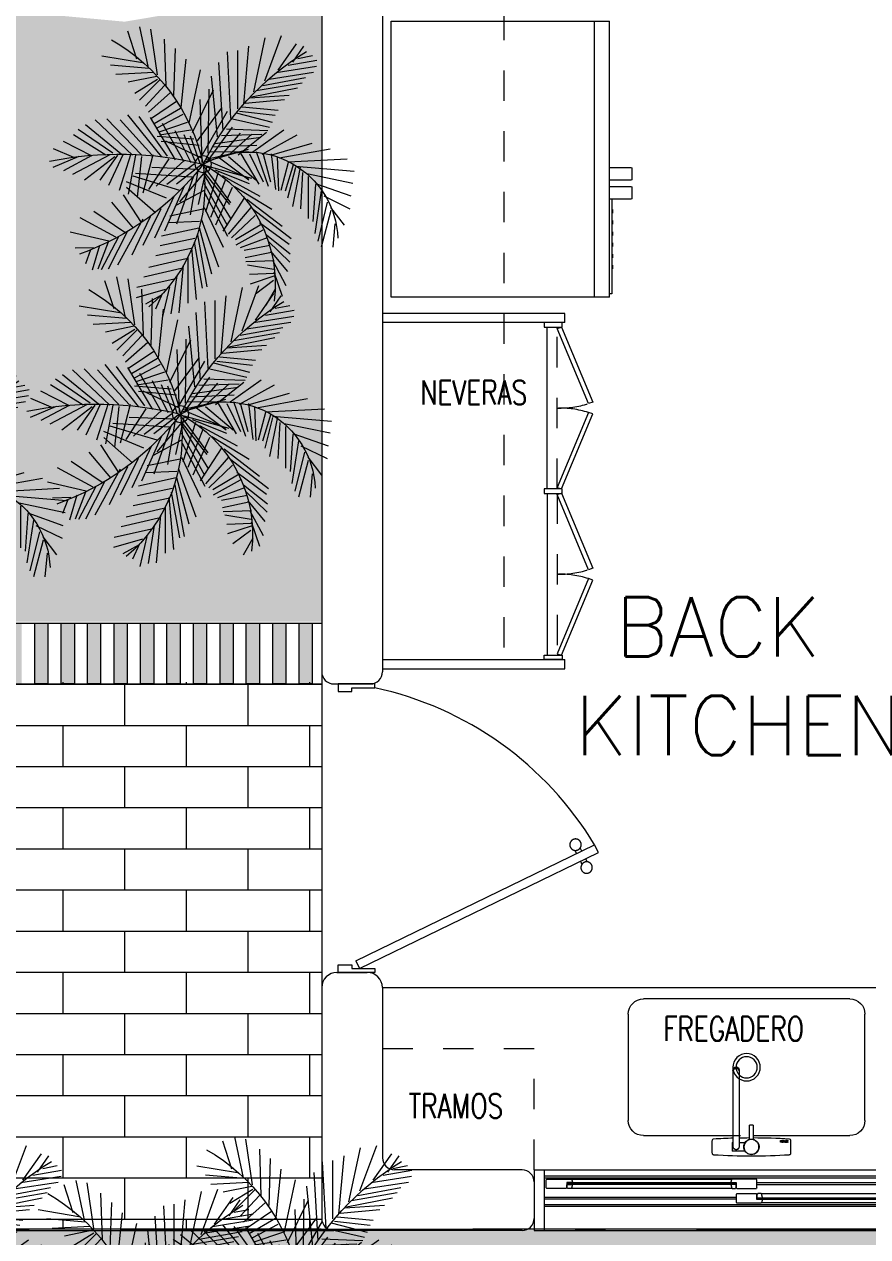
# Model space of a CAD drawing. Header units: metres. Extents: x 8 to 2416, y -346 to 476.
# Drawn here: x 42.971 to 45.751, y 32.933 to 36.926 of the extents above; entities that cross this region are included whole.
import ezdxf

# ---------------------------------------------------------------- set-up
doc = ezdxf.new("R2010")
doc.units = ezdxf.units.M
for name, pattern in [('0', [0]), ('ACAD_ISO10W100', [18, 12, -3, 0, -3]), ('DASHED', [0.75, 0.5, -0.25])]:
    doc.linetypes.add(name, pattern=pattern)
doc.layers.get('0').update_dxf_attribs({"color": 250, "linetype": '0', "lineweight": 20})
for name, color, linetype, lineweight in [('01a_Mobiliario', 250, 'Continuous', 0), ('A-DOOR', 35, 'Continuous', 5), ('A-WALL', 250, 'Continuous', 20), ('ARBOLES', 86, 'Continuous', 0), ('baños', 140, 'Continuous', 0), ('cristales', 131, 'Continuous', 0), ('MOB FIJOS', 251, 'Continuous', 0), ('MOBILIARIOS', 252, 'Continuous', 0), ('piso', 253, 'Continuous', 0), ('PROYECCION', 9, 'DASHED', 0), ('textos', 7, 'Continuous', 0)]:
    doc.layers.add(name, color=color, linetype=linetype, lineweight=lineweight)
doc.layers.add('grama', color=7, linetype='Continuous', lineweight=0, true_color=0x698c45)
doc.layers.add('SOLAR', color=7, linetype='ACAD_ISO10W100', lineweight=9, true_color=0xff1414)
doc.layers.add('hatch piso', color=253, linetype='Continuous', lineweight=0, transparency=0.7)
doc.layers.add('www.dwgautocad.com', color=7, linetype='Continuous')
doc.styles.add('Arch-Dim', font='romans.shx', dxfattribs={"width": 0.75})
doc.styles.get("Standard").update_dxf_attribs({"font": 'arial.ttf', "height": 0.1875})

# ---------------------------------------------------------------- blocks, each defined once
blk = doc.blocks.new('arbol4')
at = {"layer": 'ARBOLES', "color": 252, "true_color": 0x8da178}
for p, q in [((1294.1057, 72.2892), (1294.0831, 72.3873)), ((1294.0803, 72.3164), (1294.0265, 72.3465)), ((1294.0817, 72.3133), (1294.059, 72.3631)), ((1294.1298, 72.253), (1294.11, 72.3782)), ((1294.151, 72.2182), (1294.1369, 72.3752)), ((1294.4554, 72.2949), (1294.4229, 72.3504)), ((1294.0916, 72.2982), (1293.9954, 72.3254)), ((1294.1666, 72.1926), (1294.1666, 72.3435)), ((1294.1779, 72.1609), (1294.1935, 72.3314)), ((1294.4481, 72.269), (1294.389, 72.3136)), ((1294.4499, 72.2407), (1294.4774, 72.3207)), ((1294.1213, 72.265), (1293.9982, 72.2922)), ((1294.1864, 72.1428), (1294.2133, 72.2937)), ((1294.1977, 72.1186), (1294.2288, 72.2892)), ((1294.4526, 72.254), (1294.3716, 72.2805)), ((1294.4446, 72.2018), (1294.4886, 72.2856)), ((1293.8751, 72.1533), (1293.851, 72.2348)), ((1293.9034, 72.1428), (1293.8694, 72.2318)), ((1293.9373, 72.1246), (1293.8807, 72.2333)), ((1293.9671, 72.1065), (1293.9034, 72.2318)), ((1294.1439, 72.2288), (1294.0208, 72.2575)), ((1294.2034, 72.0945), (1294.2444, 72.2469)), ((1294.4498, 72.233), (1294.3626, 72.2187)), ((1294.4511, 72.2457), (1294.3698, 72.2491)), ((1294.4389, 72.1719), (1294.4946, 72.2391)), ((1293.8454, 72.1684), (1293.8284, 72.2137)), ((1294.018, 72.0673), (1293.9345, 72.2182)), ((1294.1609, 72.1971), (1294.0378, 72.2258)), ((1294.1765, 72.1639), (1294.0604, 72.188)), ((1294.2104, 72.0658), (1294.267, 72.2243)), ((1294.442, 72.1763), (1294.3548, 72.1941)), ((1294.4502, 72.2041), (1294.3575, 72.2074)), ((1294.4309, 72.1396), (1294.5022, 72.2085)), ((1293.8553, 72.1609), (1293.7944, 72.1624)), ((1294.0421, 72.0597), (1293.9812, 72.185)), ((1294.0774, 72.0326), (1294.018, 72.1533)), ((1294.1892, 72.1307), (1294.0746, 72.1548)), ((1294.2203, 72.028), (1294.2826, 72.1594)), ((1294.4132, 72.1033), (1294.3245, 72.1526)), ((1294.4271, 72.1289), (1294.3388, 72.1615)), ((1294.4364, 72.1541), (1294.3517, 72.1699)), ((1294.4025, 72.0775), (1294.5002, 72.1496)), ((1294.4248, 72.1187), (1294.5035, 72.1815)), ((1294.6378, 72.0386), (1294.6052, 72.1594)), ((1294.6505, 72.0824), (1294.6435, 72.1594)), ((1293.9062, 72.1397), (1293.7788, 72.1096)), ((1293.9288, 72.1262), (1293.8114, 72.0628)), ((1293.9586, 72.1111), (1293.8567, 72.0416)), ((1294.1213, 71.9903), (1294.0562, 72.1292)), ((1294.202, 72.096), (1294.0788, 72.1231)), ((1294.2218, 71.9812), (1294.2968, 72.1231)), ((1294.3735, 72.0289), (1294.2987, 72.116)), ((1294.3875, 72.0545), (1294.3099, 72.1283)), ((1294.4098, 72.0836), (1294.3234, 72.1353)), ((1294.3822, 72.0356), (1294.5063, 72.1307)), ((1294.6052, 71.9737), (1294.584, 72.1141)), ((1294.6251, 72.0114), (1294.5939, 72.1397)), ((1293.9869, 72.096), (1293.9161, 72.0114)), ((1294.0137, 72.0779), (1293.9543, 71.9873)), ((1294.1538, 71.9586), (1294.0887, 72.1065)), ((1294.2048, 72.0748), (1294.1001, 72.0794)), ((1294.185, 71.9254), (1294.1284, 72.0839)), ((1294.2189, 71.948), (1294.2953, 72.0869)), ((1294.3125, 71.9627), (1294.2568, 72.0867)), ((1294.3527, 71.996), (1294.2816, 72.106)), ((1294.3606, 72.0007), (1294.4774, 72.0898)), ((1294.5869, 71.9526), (1294.5784, 72.0748)), ((1294.6364, 72.028), (1294.6817, 72.0869)), ((1294.059, 72.0462), (1293.9642, 71.9631)), ((1294.2161, 72.0341), (1294.1071, 72.0567)), ((1294.1991, 71.9073), (1294.1737, 72.0522)), ((1294.2189, 71.9194), (1294.3067, 72.0643)), ((1294.266, 71.913), (1294.2243, 72.0428)), ((1294.2905, 71.9368), (1294.2409, 72.0618)), ((1294.3202, 71.9597), (1294.443, 72.0345)), ((1294.5444, 71.9133), (1294.5373, 72.0326)), ((1294.5628, 71.9269), (1294.5628, 72.0643)), ((1294.6137, 71.9903), (1294.7001, 72.0326)), ((1294.0958, 71.9979), (1293.9642, 71.9435)), ((1294.0137, 71.8605), (1293.9996, 71.9948)), ((1294.2203, 71.9722), (1294.127, 72.022)), ((1294.2175, 71.9163), (1294.1383, 72.0099)), ((1294.2274, 71.8957), (1294.1998, 72.019)), ((1294.2161, 71.8907), (1294.3067, 72.0129)), ((1294.2175, 71.9103), (1294.3038, 72.019)), ((1294.2797, 71.9233), (1294.4037, 71.9909)), ((1294.5203, 71.8967), (1294.4949, 71.9979)), ((1294.5359, 71.8952), (1294.5104, 72.025)), ((1294.5869, 71.9496), (1294.7029, 71.9903)), ((1293.9515, 71.8545), (1293.9048, 71.9556)), ((1293.9784, 71.8514), (1293.9402, 71.9722)), ((1293.9939, 71.856), (1293.9699, 71.9843)), ((1294.1397, 71.9722), (1293.9854, 71.9254)), ((1294.0505, 71.8545), (1294.018, 71.9812)), ((1294.1029, 71.868), (1294.0364, 71.9692)), ((1294.1538, 71.8741), (1294.0619, 71.9586)), ((1294.1878, 71.8846), (1294.0972, 71.9526)), ((1294.2133, 71.8862), (1294.1284, 71.9511)), ((1294.255, 71.904), (1294.3687, 71.949)), ((1294.3406, 71.8514), (1294.4001, 71.9511)), ((1294.3916, 71.8439), (1294.4312, 71.9586)), ((1294.4411, 71.8514), (1294.4553, 71.9692)), ((1294.4609, 71.8605), (1294.4652, 71.9737)), ((1294.4963, 71.8801), (1294.4722, 71.9722)), ((1294.5147, 71.8846), (1294.4864, 71.9752)), ((1294.5586, 71.9163), (1294.71, 71.948)), ((1293.8496, 71.8575), (1293.7562, 71.9073)), ((1293.909, 71.8545), (1293.7859, 71.9194)), ((1293.926, 71.862), (1293.8255, 71.939)), ((1293.9345, 71.856), (1293.8765, 71.939)), ((1294.1793, 71.9284), (1293.9939, 71.9163)), ((1294.2276, 71.8912), (1294.3757, 71.932)), ((1294.2402, 71.8786), (1294.3661, 71.9314)), ((1294.2699, 71.865), (1294.3675, 71.9375)), ((1294.2996, 71.8605), (1294.3902, 71.9375)), ((1294.3689, 71.8514), (1294.4142, 71.9435)), ((1294.4142, 71.8529), (1294.4383, 71.9435)), ((1294.5203, 71.8922), (1294.7142, 71.9088)), ((1293.8071, 71.8605), (1293.7208, 71.8967)), ((1294.1255, 71.8711), (1294.0435, 71.7322)), ((1294.2005, 71.9028), (1294.0477, 71.8967)), ((1294.1538, 71.8786), (1294.0831, 71.7518)), ((1294.1765, 71.8816), (1294.1241, 71.776)), ((1294.192, 71.8816), (1294.1538, 71.7895)), ((1294.2062, 71.8831), (1294.1751, 71.7941)), ((1294.2133, 71.8801), (1294.2062, 71.6733)), ((1294.2246, 71.8771), (1294.3661, 71.8363)), ((1294.2274, 71.8695), (1294.3477, 71.8424)), ((1294.2331, 71.8741), (1294.3137, 71.7639)), ((1294.4963, 71.8786), (1294.6916, 71.868)), ((1293.7902, 71.8635), (1293.7237, 71.8348)), ((1293.851, 71.859), (1293.7562, 71.8107)), ((1293.8963, 71.856), (1293.7888, 71.7895)), ((1293.9189, 71.8499), (1293.8043, 71.7714)), ((1293.9515, 71.8575), (1293.8284, 71.7563)), ((1293.984, 71.856), (1293.8609, 71.7397)), ((1294.0137, 71.8545), (1293.8991, 71.7367)), ((1294.0477, 71.8545), (1293.943, 71.7397)), ((1294.0788, 71.8605), (1293.9685, 71.7231)), ((1294.0987, 71.859), (1294.0053, 71.7292)), ((1294.2107, 71.8656), (1294.0938, 71.8105)), ((1294.2101, 71.8611), (1294.2966, 71.7117)), ((1294.2331, 71.8499), (1294.2359, 71.6386)), ((1294.2387, 71.8439), (1294.3675, 71.8454)), ((1294.2458, 71.8288), (1294.393, 71.8228)), ((1294.2727, 71.862), (1294.3392, 71.7835)), ((1294.2996, 71.856), (1294.3774, 71.7865)), ((1294.3321, 71.8545), (1294.4255, 71.7805)), ((1294.3803, 71.8454), (1294.4821, 71.7729)), ((1294.4114, 71.8529), (1294.526, 71.7895)), ((1294.4425, 71.8545), (1294.5755, 71.8167)), ((1294.4666, 71.865), (1294.635, 71.8348)), ((1294.1856, 71.8034), (1294.0647, 71.7944)), ((1294.1762, 71.7741), (1294.0727, 71.7903)), ((1294.2039, 71.8239), (1294.0782, 71.811)), ((1294.1978, 71.8094), (1294.2781, 71.7003)), ((1294.2642, 71.7956), (1294.2444, 71.5963)), ((1294.2557, 71.8182), (1294.4071, 71.7971)), ((1294.277, 71.7911), (1294.41, 71.7865)), ((1294.1414, 71.7025), (1294.0551, 71.753)), ((1294.1497, 71.7227), (1294.064, 71.7671)), ((1294.1644, 71.7483), (1294.07, 71.78)), ((1294.1703, 71.7505), (1294.208, 71.5753)), ((1294.1814, 71.7811), (1294.2506, 71.6414)), ((1294.2826, 71.776), (1294.2685, 71.551)), ((1294.2939, 71.7699), (1294.4298, 71.7745)), ((1294.3137, 71.7367), (1294.4354, 71.7639)), ((1294.1091, 71.6503), (1294.0359, 71.7144)), ((1294.1285, 71.6798), (1294.0458, 71.7359)), ((1294.3081, 71.7352), (1294.2968, 71.5163)), ((1294.3251, 71.7171), (1294.4439, 71.7473)), ((1294.3364, 71.7111), (1294.4538, 71.7246)), ((1294.3449, 71.6975), (1294.4637, 71.708)), ((1294.0751, 71.6074), (1294.0068, 71.6755)), ((1294.089, 71.627), (1294.0263, 71.6943)), ((1294.1438, 71.6991), (1294.1607, 71.5403)), ((1294.3307, 71.7035), (1294.3307, 71.5118)), ((1294.3505, 71.6884), (1294.3675, 71.4967)), ((1294.3548, 71.6854), (1294.485, 71.6733)), ((1294.5005, 71.6597), (1294.3703, 71.6688)), ((1294.0665, 71.607), (1293.9911, 71.6531)), ((1294.1203, 71.6595), (1294.1249, 71.5053)), ((1294.376, 71.6643), (1294.5274, 71.6341)), ((1294.3831, 71.6477), (1294.4213, 71.4695)), ((1294.3916, 71.6431), (1294.543, 71.6175)), ((1294.0536, 71.5843), (1293.929, 71.591)), ((1294.0638, 71.5967), (1293.9693, 71.6163)), ((1294.066, 71.5919), (1294.044, 71.441)), ((1294.0946, 71.6263), (1294.0896, 71.4747)), ((1294.4128, 71.6265), (1294.5543, 71.6009)), ((1294.4199, 71.6114), (1294.4751, 71.462)), ((1294.434, 71.6054), (1294.5798, 71.5827)), ((1294.0168, 71.5525), (1293.8827, 71.53)), ((1294.0391, 71.5709), (1293.9107, 71.5599)), ((1294.0359, 71.5683), (1294.0074, 71.4335)), ((1294.4567, 71.5843), (1294.5897, 71.5631)), ((1294.4637, 71.5767), (1294.5246, 71.4892)), ((1294.4963, 71.5601), (1294.5911, 71.5435)), ((1294.5119, 71.5495), (1294.5486, 71.4967)), ((1293.998, 71.5396), (1293.9678, 71.4476)), ((1294.5288, 71.5375), (1294.5769, 71.5284))]:
    blk.add_line(p, q, dxfattribs=at)
blk.add_circle((1294.2168, 71.886), 0.0272, dxfattribs=at)
for centre, radius, start, end in [((1293.7028, 71.9589), 0.5191, 351.935, 49.7903), ((1294.0057, 72.282), 0.4487, 298.0575, 7.0723), ((1293.5024, 71.3319), 0.9041, 37.8019, 70.1579), ((1294.3655, 72.1407), 0.2949, 239.7144, 357.8335), ((1293.9421, 73.0073), 1.1544, 258.4255, 283.7644), ((1293.602, 72.0232), 0.6299, 299.7081, 347.4206), ((1295.0272, 72.287), 0.9041, 206.3271, 238.6831)]:
    blk.add_arc(centre, radius, start, end, dxfattribs=at)
blk = doc.blocks.new('puerta 1.00')
at = {"layer": 'A-DOOR'}
for p, q in [((-0.15, -0.0125), (-0.9369, -0.3949)), ((-0.1376, -0.038), (-0.9245, -0.4204)), ((-0.1376, -0.038), (-0.15, -0.0125)), ((-0.8777, -0.3661), (-0.8826, -0.3559)), ((-0.9369, -0.3949), (-0.9245, -0.4204)), ((-0.8946, -0.3743), (-0.8996, -0.3641)), ((-0.8653, -0.3916), (-0.8603, -0.4018)), ((-0.8822, -0.3998), (-0.8772, -0.4101))]:
    blk.add_line(p, q, dxfattribs=at)
for points in [[(-0.08, 0), (-0.08, -0.025), (-0.125, -0.025), (-0.125, -0.0125), (-0.2, -0.0125), (-0.2, 0), (-0.08, 0)], [(-0.08, -0.95), (-0.08, -0.925), (-0.125, -0.925), (-0.125, -0.9375), (-0.2, -0.9375), (-0.2, -0.95), (-0.08, -0.95)]]:
    blk.add_lwpolyline(points, dxfattribs=at)
blk.add_arc((0.0366, 0.1602), 1.1229, 211.1336, 257.8343, dxfattribs=at)
for points in [[(-0.8982, -0.3642), (-0.9033, -0.3642), (-0.912, -0.3591), (-0.917, -0.3504), (-0.917, -0.3403), (-0.912, -0.3316), (-0.9033, -0.3265), (-0.8932, -0.3265), (-0.8844, -0.3316), (-0.8794, -0.3403), (-0.8794, -0.3504), (-0.8844, -0.3591), (-0.8932, -0.3642), (-0.8982, -0.3642)], [(-0.8617, -0.4394), (-0.8667, -0.4394), (-0.8754, -0.4344), (-0.8805, -0.4256), (-0.8805, -0.4156), (-0.8754, -0.4068), (-0.8667, -0.4018), (-0.8566, -0.4018), (-0.8479, -0.4068), (-0.8428, -0.4156), (-0.8428, -0.4257), (-0.8479, -0.4344), (-0.8566, -0.4394), (-0.8617, -0.4394)]]:
    blk.add_open_spline(points, degree=2, dxfattribs=at)
blk = doc.blocks.new('A$C531dc7ba')
at = {"layer": 'A-DOOR'}
for p, q in [((0, 0.2), (1.4, 0.2)), ((0, 0.2), (0, 0)), ((0.034, 0), (0.034, 0.2)), ((1.366, 0), (1.366, 0.2)), ((1.4, 0.2), (1.4, 0)), ((0.034, 0.18), (1.366, 0.18)), ((0.04, 0.1675), (0.0415, 0.169)), ((0.04, 0.1405), (0.04, 0.1675)), ((0.0415, 0.169), (0.1221, 0.169)), ((0.1221, 0.169), (0.124, 0.1675)), ((0.1221, 0.169), (0.6519, 0.169)), ((0.124, 0.1675), (0.126, 0.1595)), ((0.65, 0.1675), (0.648, 0.1595)), ((0.6519, 0.169), (0.65, 0.1675)), ((0.7325, 0.169), (0.6519, 0.169)), ((0.734, 0.1675), (0.7325, 0.169)), ((0.734, 0.1405), (0.734, 0.1675)), ((0.0415, 0.139), (0.04, 0.1405)), ((0.1065, 0.139), (0.0415, 0.139)), ((0.108, 0.1405), (0.1065, 0.139)), ((0.1255, 0.158), (0.108, 0.158)), ((0.108, 0.158), (0.108, 0.1405)), ((0.108, 0.155), (0.113, 0.155)), ((0.108, 0.155), (0.113, 0.155)), ((0.113, 0.157), (0.119, 0.153)), ((0.113, 0.153), (0.119, 0.157)), ((0.6528, 0.138), (0.1212, 0.138)), ((0.126, 0.1585), (0.1255, 0.158)), ((0.126, 0.1595), (0.126, 0.1585)), ((0.648, 0.1595), (0.648, 0.1585)), ((0.648, 0.1585), (0.6485, 0.158)), ((0.6485, 0.158), (0.666, 0.158)), ((0.661, 0.157), (0.655, 0.153)), ((0.661, 0.153), (0.655, 0.157)), ((0.666, 0.155), (0.661, 0.155)), ((0.666, 0.155), (0.661, 0.155)), ((0.666, 0.158), (0.666, 0.1405)), ((0.666, 0.1405), (0.6675, 0.139)), ((0.6675, 0.121), (0.666, 0.1195)), ((0.6675, 0.139), (0.7325, 0.139)), ((0.7325, 0.121), (0.6675, 0.121)), ((0.734, 0.1405), (0.7325, 0.139)), ((0.734, 0.1195), (0.7325, 0.121)), ((0.7472, 0.122), (1.2788, 0.122)), ((1.292, 0.1195), (1.2935, 0.121)), ((1.2935, 0.121), (1.3585, 0.121)), ((1.3585, 0.121), (1.36, 0.1195)), ((0.034, 0.08), (1.366, 0.08)), ((0.666, 0.1195), (0.666, 0.0925)), ((0.666, 0.0925), (0.6675, 0.091)), ((0.6675, 0.091), (0.7481, 0.091)), ((0.734, 0.102), (0.734, 0.1195)), ((0.734, 0.105), (0.739, 0.105)), ((0.734, 0.105), (0.739, 0.105)), ((0.7515, 0.102), (0.734, 0.102)), ((0.739, 0.103), (0.745, 0.107)), ((0.739, 0.107), (0.745, 0.103)), ((0.7481, 0.091), (0.75, 0.0925)), ((1.2779, 0.091), (0.7481, 0.091)), ((0.75, 0.0925), (0.752, 0.1005)), ((0.752, 0.1015), (0.7515, 0.102)), ((0.752, 0.1005), (0.752, 0.1015)), ((1.274, 0.1015), (1.2745, 0.102)), ((1.274, 0.1005), (1.274, 0.1015)), ((1.276, 0.0925), (1.274, 0.1005)), ((1.2745, 0.102), (1.292, 0.102)), ((1.2779, 0.091), (1.276, 0.0925)), ((1.3585, 0.091), (1.2779, 0.091)), ((1.287, 0.103), (1.281, 0.107)), ((1.287, 0.107), (1.281, 0.103)), ((1.292, 0.105), (1.287, 0.105)), ((1.292, 0.105), (1.287, 0.105)), ((1.292, 0.102), (1.292, 0.1195)), ((1.36, 0.0925), (1.3585, 0.091)), ((1.36, 0.1195), (1.36, 0.0925)), ((0, 0), (1.4, 0))]:
    blk.add_line(p, q, dxfattribs=at)
at = {"layer": 'A-DOOR', "color": 8}
for p, q in [((0.034, 0.174), (1.366, 0.174)), ((1.366, 0.157), (0.734, 0.157)), ((1.366, 0.151), (0.734, 0.151)), ((0.666, 0.109), (0.034, 0.109)), ((0.666, 0.103), (0.034, 0.103)), ((0.034, 0.086), (1.366, 0.086))]:
    blk.add_line(p, q, dxfattribs=at)
at = {"layer": 'A-DOOR'}
for points in [[(0.108, 0.155), (0.113, 0.155), (0.113, 0.155), (0.108, 0.155)], [(0.113, 0.157), (0.119, 0.157), (0.119, 0.153), (0.113, 0.153)], [(0.113, 0.157), (0.661, 0.157), (0.661, 0.153), (0.113, 0.153)], [(0.1255, 0.158), (0.1135, 0.158), (0.1135, 0.157), (0.1255, 0.157)], [(0.1255, 0.153), (0.1135, 0.153), (0.1135, 0.152), (0.1255, 0.152)], [(0.119, 0.157), (0.124, 0.157), (0.124, 0.153), (0.119, 0.153)], [(0.6485, 0.158), (0.6605, 0.158), (0.6605, 0.157), (0.6485, 0.157)], [(0.6485, 0.153), (0.6605, 0.153), (0.6605, 0.152), (0.6485, 0.152)], [(0.655, 0.157), (0.65, 0.157), (0.65, 0.153), (0.655, 0.153)], [(0.661, 0.157), (0.655, 0.157), (0.655, 0.153), (0.661, 0.153)], [(0.666, 0.155), (0.661, 0.155), (0.661, 0.155), (0.666, 0.155)], [(0.734, 0.105), (0.739, 0.105), (0.739, 0.105), (0.734, 0.105)], [(1.287, 0.103), (0.739, 0.103), (0.739, 0.107), (1.287, 0.107)], [(0.739, 0.103), (0.745, 0.103), (0.745, 0.107), (0.739, 0.107)], [(0.7515, 0.107), (0.7395, 0.107), (0.7395, 0.108), (0.7515, 0.108)], [(0.7515, 0.102), (0.7395, 0.102), (0.7395, 0.103), (0.7515, 0.103)], [(0.745, 0.103), (0.75, 0.103), (0.75, 0.107), (0.745, 0.107)], [(1.2745, 0.107), (1.2865, 0.107), (1.2865, 0.108), (1.2745, 0.108)], [(1.2745, 0.102), (1.2865, 0.102), (1.2865, 0.103), (1.2745, 0.103)], [(1.281, 0.103), (1.276, 0.103), (1.276, 0.107), (1.281, 0.107)], [(1.287, 0.103), (1.281, 0.103), (1.281, 0.107), (1.287, 0.107)], [(1.292, 0.105), (1.287, 0.105), (1.287, 0.105), (1.292, 0.105)]]:
    blk.add_lwpolyline(points, close=True, dxfattribs=at)
for points in [[(0.1101, 0.1395, 0.341999), (0.1082, 0.141), (0.108, 0.1413), (0.108, 0.151), (0.109, 0.152), (0.126, 0.152), (0.126, 0.1515), (0.1227, 0.1391, -0.339454), (0.1212, 0.138), (0.1121, 0.138, -0.341999)], [(0.6639, 0.1395, -0.341999), (0.6658, 0.141), (0.666, 0.1413), (0.666, 0.151), (0.665, 0.152), (0.648, 0.152), (0.648, 0.1515), (0.6513, 0.1391, 0.339454), (0.6528, 0.138), (0.6619, 0.138, 0.341999)], [(0.7361, 0.1205, -0.341999), (0.7342, 0.119), (0.734, 0.1187), (0.734, 0.109), (0.735, 0.108), (0.752, 0.108), (0.752, 0.1085), (0.7487, 0.1209, 0.339454), (0.7472, 0.122), (0.7381, 0.122, 0.341999)], [(1.2899, 0.1205, 0.341999), (1.2918, 0.119), (1.292, 0.1187), (1.292, 0.109), (1.291, 0.108), (1.274, 0.108), (1.274, 0.1085), (1.2773, 0.1209, -0.339454), (1.2788, 0.122), (1.2879, 0.122, -0.341999)]]:
    blk.add_lwpolyline(points, format="xyb", close=True, dxfattribs=at)
at = {"layer": 'A-DOOR', "color": 7}
for points in [[(0.113, 0.153), (0.661, 0.153), (0.661, 0.157), (0.113, 0.157)], [(1.287, 0.107), (0.739, 0.107), (0.739, 0.103), (1.287, 0.103)]]:
    blk.add_lwpolyline(points, close=True, dxfattribs=at)
at = {"layer": 'cristales', "const_width": 0.004}
for points in [[(0.124, 0.155), (0.65, 0.155)], [(1.276, 0.105), (0.75, 0.105)]]:
    blk.add_lwpolyline(points, dxfattribs=at)
blk = doc.blocks.new('SE3')
at = {"layer": 'MOB FIJOS'}
for p, q in [((115.4, 359.7), (115.4, 371.2)), ((132.6, 371.2), (115.4, 371.2)), ((115.4, 359.7), (116.8, 359.7)), ((116.8, 365.4), (116.8, 264.8)), ((124.5, 264.8), (124.5, 365.4)), ((124.5, 359.7), (132.6, 359.7)), ((138.5, 355.7), (138.5, 336.6)), ((143.5, 336.6), (143.5, 355.7)), ((180, 358.9), (179.6, 358.9)), ((179.6, 358.9), (179.6, 357)), ((179.6, 357), (180, 357)), ((180, 358.1), (180, 358.9)), ((180.7, 358.1), (180, 358.1)), ((180, 357), (180, 357.8)), ((180, 357.8), (180.7, 357.8)), ((181.1, 358.9), (180.7, 358.9)), ((180.7, 358.9), (180.7, 358.1)), ((180.7, 357.8), (180.7, 357)), ((180.7, 357), (181.1, 357)), ((181.1, 357), (181.1, 358.9)), ((181.5, 358.9), (182.8, 358.9)), ((181.5, 357), (181.5, 358.9)), ((182.9, 357), (181.5, 357)), ((181.8, 358.6), (181.8, 358.2)), ((182.8, 358.6), (181.8, 358.6)), ((181.8, 358.2), (182.8, 358.2)), ((181.8, 357.8), (181.8, 357.3)), ((182.8, 357.8), (181.8, 357.8)), ((181.8, 357.3), (182.9, 357.3)), ((182.8, 358.9), (182.8, 358.6)), ((182.8, 358.2), (182.8, 357.8)), ((182.9, 357.3), (182.9, 357)), ((183.2, 358.9), (183.6, 358.9)), ((183.2, 357), (183.2, 358.9)), ((184.5, 357), (183.2, 357)), ((183.6, 358.9), (183.6, 357.3)), ((183.6, 357.3), (184.5, 357.3)), ((184.5, 357.3), (184.5, 357)), ((184.6, 358.9), (185, 358.9)), ((185.2, 357), (184.6, 358.9)), ((185, 358.9), (185.4, 357.5)), ((185.6, 357), (185.2, 357)), ((185.4, 357.5), (185.9, 358.9)), ((186.3, 358.9), (185.6, 357)), ((185.9, 358.9), (186.3, 358.9)), ((186.5, 358.9), (187.8, 358.9)), ((186.5, 357), (186.5, 358.9)), ((187.8, 357), (186.5, 357)), ((186.8, 358.6), (186.8, 358.2)), ((187.8, 358.6), (186.8, 358.6)), ((186.8, 358.2), (187.7, 358.2)), ((186.8, 357.8), (186.8, 357.3)), ((187.7, 357.8), (186.8, 357.8)), ((186.8, 357.3), (187.8, 357.3)), ((187.7, 358.2), (187.7, 357.8)), ((187.8, 358.9), (187.8, 358.6)), ((187.8, 357.3), (187.8, 357)), ((188, 358.9), (188.5, 358.9)), ((188.6, 358), (188, 358.9)), ((188, 357), (188.6, 358)), ((188.4, 357), (188, 357)), ((188.8, 357.7), (188.4, 357)), ((188.5, 358.9), (188.8, 358.3)), ((188.8, 358.3), (189.2, 358.9)), ((189.2, 357), (188.8, 357.7)), ((189.6, 358.9), (189, 358)), ((189, 358), (189.7, 357)), ((189.2, 358.9), (189.6, 358.9)), ((189.7, 357), (189.2, 357)), ((143.5, 336.6), (138.5, 336.6)), ((116.5, 264.1), (116.5, 263.5)), ((116.8, 264.8), (116.8, 264.1)), ((124.5, 264.1), (124.5, 264.8)), ((124.8, 263.5), (124.8, 264.1))]:
    blk.add_line(p, q, dxfattribs=at)
blk.add_circle((141, 365.4), 10, dxfattribs=at)
for centre, radius, start, end in [((200.7, 365.4), 111.9, 175.2133, 184.7867), ((90.8, 374.6), 1.52, 93.4481, 175.2133), ((141, -458.7), 836.4, 86.5519, 93.4481), ((141, 365.4), 10.2, 0, 255.8182), ((191.2, 374.6), 1.52, 4.7867, 86.5519), ((81.2, 365.4), 111.9, 355.2133, 4.7867), ((90.8, 356.2), 1.52, 184.7867, 266.5519), ((141, 1189.5), 836.4, 266.5519, 268.3467), ((120.7, 365.4), 3.91, 0, 192.0524), ((120.7, 365.4), 3.81, 0, 180), ((120.7, 365.4), 3.91, 347.9113, 0), ((141, 365.4), 10.2, 284.1818, 0), ((141, 1189.5), 836.4, 270.1705, 273.4481), ((191.2, 356.2), 1.52, 273.4481, 355.2133), ((141, 1189.5), 836.4, 268.8689, 269.8295)]:
    blk.add_arc(centre, radius, start, end, dxfattribs=at)
for centre, major_axis, start_param, end_param in [((120.7, 264.1), (4.12, 0), 2.748282, 6.283185), ((120.7, 263.5), (4.12, 0), 3.141593, 6.283185), ((120.7, 264.8), (-3.81, 0), 0, 3.141593), ((120.7, 264.1), (3.81, 0), 3.141593, 6.283185), ((120.7, 264.1), (4.12, 0), 0, 0.393311)]:
    blk.add_ellipse(centre, major_axis=major_axis, ratio=0.996195, start_param=start_param, end_param=end_param, dxfattribs=at)
blk = doc.blocks.new('A$Cc7ce667a')
at = {"layer": 'MOB FIJOS'}
for p, q in [((0.05, 0.5176), (0.73, 0.5176)), ((0, 0.1176), (0, 0.4676)), ((0.78, 0.4676), (0.78, 0.1176)), ((0.3697, 0.0676), (0.05, 0.0676)), ((0.73, 0.0676), (0.4103, 0.0676))]:
    blk.add_line(p, q, dxfattribs=at)
for centre, start, end in [((0.05, 0.4676), 90, 180), ((0.73, 0.4676), 0, 90), ((0.05, 0.1176), 180, 270), ((0.73, 0.1176), 270, 0)]:
    blk.add_arc(centre, 0.05, start, end, dxfattribs=at)
at = {"layer": 'MOB FIJOS', "ltscale": 0.01}
for major_axis in [(-0.0318, 0.0318), (-0.0247, 0.0247)]:
    blk.add_ellipse((0.39, 0.2926), major_axis=major_axis, ratio=1, start_param=2.356194489560823, end_param=8.639379796740409, dxfattribs=at)
at = {"layer": 'MOB FIJOS', "xscale": 0.002480511886764446, "yscale": 0.002480511886764446, "zscale": 0.002480511886764446, "rotation": 180}
blk.add_blockref('SE3', (0.7239, 0.9368), dxfattribs=at)
blk = doc.blocks.new('PL BASE 1N NASAS 09')
at = {"layer": 'A-DOOR'}
h = blk.add_hatch(color=256, dxfattribs=at)
h.dxf.hatch_style = 1
h.paths.add_polyline_path([(-108.9454, -53.2497), (-108.9021, -53.2497), (-108.9021, -53.4497), (-108.9454, -53.4497)])
h.paths.add_polyline_path([(-109.0329, -53.2497), (-108.9897, -53.2497), (-108.9897, -53.4497), (-109.0329, -53.4497)])
h.paths.add_polyline_path([(-109.1205, -53.2497), (-109.0772, -53.2497), (-109.0772, -53.4497), (-109.1205, -53.4497)])
h.paths.add_polyline_path([(-109.207, -53.2497), (-109.1637, -53.2497), (-109.1637, -53.4497), (-109.207, -53.4497)])
h.paths.add_polyline_path([(-109.2945, -53.2497), (-109.2512, -53.2497), (-109.2512, -53.4497), (-109.2945, -53.4497)])
h.paths.add_polyline_path([(-109.381, -53.2497), (-109.3378, -53.2497), (-109.3378, -53.4497), (-109.381, -53.4497)])
h.paths.add_polyline_path([(-109.4686, -53.2497), (-109.4253, -53.2497), (-109.4253, -53.4497), (-109.4686, -53.4497)])
h.paths.add_polyline_path([(-109.5551, -53.2497), (-109.5118, -53.2497), (-109.5118, -53.4497), (-109.5551, -53.4497)])
h.paths.add_polyline_path([(-109.6426, -53.2497), (-109.5994, -53.2497), (-109.5994, -53.4497), (-109.6426, -53.4497)])
h.paths.add_polyline_path([(-109.7302, -53.2497), (-109.6869, -53.2497), (-109.6869, -53.4497), (-109.7302, -53.4497)])
h.paths.add_polyline_path([(-109.8177, -53.2497), (-109.7744, -53.2497), (-109.7744, -53.4497), (-109.8177, -53.4497)])
h.paths.add_polyline_path([(-109.9042, -53.2497), (-109.861, -53.2497), (-109.861, -53.4497), (-109.9042, -53.4497)])
h.paths.add_polyline_path([(-109.9918, -53.2497), (-109.9485, -53.2497), (-109.9485, -53.4497), (-109.9918, -53.4497)])
h.paths.add_polyline_path([(-110.0783, -53.2497), (-110.035, -53.2497), (-110.035, -53.4497), (-110.0783, -53.4497)])
h.paths.add_polyline_path([(-110.1658, -53.2497), (-110.1225, -53.2497), (-110.1225, -53.4497), (-110.1658, -53.4497)])
h.paths.add_polyline_path([(-110.2523, -53.2497), (-110.2091, -53.2497), (-110.2091, -53.4497), (-110.2523, -53.4497)])
h.paths.add_polyline_path([(-110.3399, -53.2497), (-110.2966, -53.2497), (-110.2966, -53.4497), (-110.3399, -53.4497)])
h.paths.add_polyline_path([(-110.4058, -53.2497), (-110.3625, -53.2497), (-110.3625, -53.4497), (-110.4058, -53.4497)])
h.paths.add_polyline_path([(-110.4933, -53.2497), (-110.45, -53.2497), (-110.45, -53.4497), (-110.4933, -53.4497)])
h.paths.add_polyline_path([(-110.5798, -53.2497), (-110.5366, -53.2497), (-110.5366, -53.4497), (-110.5798, -53.4497)])
h.paths.add_polyline_path([(-110.6674, -53.2497), (-110.6241, -53.2497), (-110.6241, -53.4497), (-110.6674, -53.4497)])
h.paths.add_polyline_path([(-110.7539, -53.2497), (-110.7106, -53.2497), (-110.7106, -53.4497), (-110.7539, -53.4497)])
h.paths.add_polyline_path([(-110.8414, -53.2497), (-110.7982, -53.2497), (-110.7982, -53.4497), (-110.8414, -53.4497)])
h.paths.add_polyline_path([(-110.9279, -53.2497), (-110.8847, -53.2497), (-110.8847, -53.4497), (-110.9279, -53.4497)])
h.paths.add_polyline_path([(-111.0155, -53.2497), (-110.9722, -53.2497), (-110.9722, -53.4497), (-111.0155, -53.4497)])
h.paths.add_polyline_path([(-111.103, -53.2497), (-111.0597, -53.2497), (-111.0597, -53.4497), (-111.103, -53.4497)])
h.paths.add_polyline_path([(-111.1905, -53.2497), (-111.1473, -53.2497), (-111.1473, -53.4497), (-111.1905, -53.4497)])
h.paths.add_polyline_path([(-111.2771, -53.2497), (-111.2338, -53.2497), (-111.2338, -53.4497), (-111.2771, -53.4497)])
h.paths.add_polyline_path([(-111.3646, -53.2497), (-111.3213, -53.2497), (-111.3213, -53.4497), (-111.3646, -53.4497)])
h.paths.add_polyline_path([(-111.4511, -53.2497), (-111.4079, -53.2497), (-111.4079, -53.4497), (-111.4511, -53.4497)])
h.paths.add_polyline_path([(-111.5387, -53.2497), (-111.4954, -53.2497), (-111.4954, -53.4497), (-111.5387, -53.4497)])
h.paths.add_polyline_path([(-111.6252, -53.2497), (-111.5819, -53.2497), (-111.5819, -53.4497), (-111.6252, -53.4497)])
h.paths.add_polyline_path([(-111.7127, -53.2497), (-111.6695, -53.2497), (-111.6695, -53.4497), (-111.7127, -53.4497)])
h.paths.add_polyline_path([(-111.7993, -53.2497), (-111.756, -53.2497), (-111.756, -53.4497), (-111.7993, -53.4497)], flags=0)
h.paths.add_polyline_path([(-106.5056, -53.2497), (-106.4623, -53.2497), (-106.4623, -53.4497), (-106.5056, -53.4497)])
h.paths.add_polyline_path([(-106.5921, -53.2497), (-106.5488, -53.2497), (-106.5488, -53.4497), (-106.5921, -53.4497)])
h.paths.add_polyline_path([(-106.6796, -53.2497), (-106.6363, -53.2497), (-106.6363, -53.4497), (-106.6796, -53.4497)])
h.paths.add_polyline_path([(-106.7661, -53.2497), (-106.7229, -53.2497), (-106.7229, -53.4497), (-106.7661, -53.4497)])
h.paths.add_polyline_path([(-106.8537, -53.2497), (-106.8104, -53.2497), (-106.8104, -53.4497), (-106.8537, -53.4497)])
h.paths.add_polyline_path([(-107.0277, -53.2497), (-106.9845, -53.2497), (-106.9845, -53.4497), (-107.0277, -53.4497)])
h.paths.add_polyline_path([(-106.9412, -53.2497), (-106.8979, -53.2497), (-106.8979, -53.4497), (-106.9412, -53.4497)])
h.paths.add_polyline_path([(-107.1153, -53.2497), (-107.072, -53.2497), (-107.072, -53.4497), (-107.1153, -53.4497)])
h.paths.add_polyline_path([(-107.2028, -53.2497), (-107.1595, -53.2497), (-107.1595, -53.4497), (-107.2028, -53.4497)])
h.paths.add_polyline_path([(-107.2893, -53.2497), (-107.2461, -53.2497), (-107.2461, -53.4497), (-107.2893, -53.4497)])
h.paths.add_polyline_path([(-107.3769, -53.2497), (-107.3336, -53.2497), (-107.3336, -53.4497), (-107.3769, -53.4497)])
h.paths.add_polyline_path([(-107.4634, -53.2497), (-107.4201, -53.2497), (-107.4201, -53.4497), (-107.4634, -53.4497)])
h.paths.add_polyline_path([(-107.5509, -53.2497), (-107.5076, -53.2497), (-107.5076, -53.4497), (-107.5509, -53.4497)])
h.paths.add_polyline_path([(-107.6384, -53.2497), (-107.5952, -53.2497), (-107.5952, -53.4497), (-107.6384, -53.4497)])
h.paths.add_polyline_path([(-107.726, -53.2497), (-107.6827, -53.2497), (-107.6827, -53.4497), (-107.726, -53.4497)])
h.paths.add_polyline_path([(-107.8125, -53.2497), (-107.7692, -53.2497), (-107.7692, -53.4497), (-107.8125, -53.4497)])
h.paths.add_polyline_path([(-107.9, -53.2497), (-107.8568, -53.2497), (-107.8568, -53.4497), (-107.9, -53.4497)])
h.paths.add_polyline_path([(-107.9866, -53.2497), (-107.9433, -53.2497), (-107.9433, -53.4497), (-107.9866, -53.4497)])
h.paths.add_polyline_path([(-108.0741, -53.2497), (-108.0308, -53.2497), (-108.0308, -53.4497), (-108.0741, -53.4497)])
h.paths.add_polyline_path([(-108.1606, -53.2497), (-108.1174, -53.2497), (-108.1174, -53.4497), (-108.1606, -53.4497)])
h.paths.add_polyline_path([(-108.2482, -53.2497), (-108.2049, -53.2497), (-108.2049, -53.4497), (-108.2482, -53.4497)])
h.paths.add_polyline_path([(-108.3357, -53.2497), (-108.2924, -53.2497), (-108.2924, -53.4497), (-108.3357, -53.4497)])
h.paths.add_polyline_path([(-108.4232, -53.2497), (-108.3799, -53.2497), (-108.3799, -53.4497), (-108.4232, -53.4497)])
h.paths.add_polyline_path([(-108.5097, -53.2497), (-108.4665, -53.2497), (-108.4665, -53.4497), (-108.5097, -53.4497)])
h.paths.add_polyline_path([(-108.5973, -53.2497), (-108.554, -53.2497), (-108.554, -53.4497), (-108.5973, -53.4497)])
h.paths.add_polyline_path([(-108.6838, -53.2497), (-108.6405, -53.2497), (-108.6405, -53.4497), (-108.6838, -53.4497)])
h.paths.add_polyline_path([(-108.7713, -53.2497), (-108.7281, -53.2497), (-108.7281, -53.4497), (-108.7713, -53.4497)])
h.paths.add_polyline_path([(-108.8579, -53.2497), (-108.8146, -53.2497), (-108.8146, -53.4497), (-108.8579, -53.4497)])
edge = h.paths.add_edge_path()
edge.add_line((-111.756, -53.2497), (-111.756, -53.4497))
edge.add_line((-111.757, -53.4497), (-111.7993, -53.4497))
edge.add_line((-111.7993, -53.4497), (-111.7993, -53.2497))
edge.add_line((-111.7993, -53.2497), (-111.757, -53.2497))
at = {"layer": '01a_Mobiliario', "transparency": 33554684}
for p, q in [((-105.6306, -52.2298), (-106.2307, -52.2298)), ((-105.6306, -52.2598), (-106.2307, -52.2598)), ((-105.6306, -52.2598), (-105.6306, -52.2298)), ((-106.2311, -53.3697), (-105.6306, -53.3697)), ((-105.6306, -53.3997), (-105.6306, -53.3697)), ((-106.2311, -53.3997), (-105.6306, -53.3997)), ((-106.2311, -54.4497), (-104.4311, -54.4497))]:
    blk.add_line(p, q, dxfattribs=at)
at = {"layer": 'A-DOOR'}
for p, q in [((-111.8311, -53.2497), (-106.4311, -53.2497)), ((-111.8311, -53.4497), (-106.4311, -53.4497))]:
    blk.add_line(p, q, dxfattribs=at)
for points in [[(-107.3769, -53.2497), (-107.3336, -53.2497), (-107.3336, -53.4497), (-107.3769, -53.4497)], [(-107.2894, -53.2497), (-107.2461, -53.2497), (-107.2461, -53.4497), (-107.2894, -53.4497)], [(-107.2028, -53.2497), (-107.1596, -53.2497), (-107.1596, -53.4497), (-107.2028, -53.4497)], [(-107.1153, -53.2497), (-107.072, -53.2497), (-107.072, -53.4497), (-107.1153, -53.4497)], [(-107.0278, -53.2497), (-106.9845, -53.2497), (-106.9845, -53.4497), (-107.0278, -53.4497)], [(-106.9412, -53.2497), (-106.898, -53.2497), (-106.898, -53.4497), (-106.9412, -53.4497)], [(-106.8537, -53.2497), (-106.8104, -53.2497), (-106.8104, -53.4497), (-106.8537, -53.4497)], [(-106.7662, -53.2497), (-106.7229, -53.2497), (-106.7229, -53.4497), (-106.7662, -53.4497)], [(-106.6797, -53.2497), (-106.6364, -53.2497), (-106.6364, -53.4497), (-106.6797, -53.4497)], [(-106.5921, -53.2497), (-106.5489, -53.2497), (-106.5489, -53.4497), (-106.5921, -53.4497)], [(-106.5056, -53.2497), (-106.4623, -53.2497), (-106.4623, -53.4497), (-106.5056, -53.4497)]]:
    blk.add_lwpolyline(points, close=True, dxfattribs=at)
at = {"layer": 'A-WALL'}
for p, q in [((-106.4311, -51.1397), (-106.4311, -53.4097)), ((-106.2311, -51.1397), (-106.2311, -53.4097)), ((-106.3911, -53.4497), (-106.2711, -53.4497)), ((-106.3811, -54.3997), (-106.2811, -54.3997)), ((-106.4311, -54.4497), (-106.4311, -55.2097)), ((-106.2311, -54.4497), (-106.2311, -55.0097)), ((-105.7711, -55.0497), (-106.1911, -55.0497)), ((-105.7311, -55.0897), (-105.7311, -55.2097)), ((-105.7711, -55.2497), (-106.3911, -55.2497))]:
    blk.add_line(p, q, dxfattribs=at)
for centre, radius, start, end in [((-106.3911, -53.4097), 0.04, 180, 270), ((-106.2711, -53.4097), 0.04, 270, 0), ((-106.3811, -54.4497), 0.05, 90, 180), ((-106.2811, -54.4497), 0.05, 0, 90), ((-106.1911, -55.0097), 0.04, 180, 270), ((-105.7711, -55.0897), 0.04, 0, 90), ((-106.3911, -55.2097), 0.04, 180, 270), ((-105.7711, -55.2097), 0.04, 270, 0)]:
    blk.add_arc(centre, radius, start, end, dxfattribs=at)
at = {"layer": 'MOB FIJOS'}
for points in [[(-105.6987, -52.2598), (-105.6987, -52.2748), (-105.6387, -52.2748), (-105.6387, -52.2598)], [(-105.655, -52.2791), (-105.6406, -52.2748), (-105.5383, -52.5217), (-105.5524, -52.5267)], [(-105.655, -52.8033), (-105.6406, -52.8076), (-105.5383, -52.5607), (-105.5524, -52.5557)], [(-105.6987, -52.8072), (-105.6987, -52.8222), (-105.6387, -52.8222), (-105.6387, -52.8072)], [(-105.655, -52.8261), (-105.6406, -52.8219), (-105.5383, -53.0688), (-105.5524, -53.0738)], [(-105.655, -53.3504), (-105.6406, -53.3547), (-105.5383, -53.1078), (-105.5524, -53.1028)], [(-105.6987, -53.3697), (-105.6987, -53.3547), (-105.6387, -53.3547), (-105.6387, -53.3697)]]:
    blk.add_lwpolyline(points, close=True, dxfattribs=at)
at = {"layer": 'piso'}
for p, q in [((-105.6887, -52.8072), (-105.6887, -52.2748)), ((-105.6887, -52.8222), (-105.6887, -53.3547)), ((-106.4311, -53.3797), (-106.4311, -54.4697)), ((-114.4711, -55.2497), (-106.3911, -55.2497))]:
    blk.add_line(p, q, dxfattribs=at)
at = {"layer": 'PROYECCION', "color": 252, "linetype": 'DASHED', "ltscale": 0.1}
for p, q in [((-105.8307, -51.2297), (-105.8307, -53.3697)), ((-105.6553, -52.8072), (-105.6553, -52.2748)), ((-105.6553, -52.8222), (-105.6553, -53.3547)), ((-106.2311, -54.6497), (-105.7311, -54.6497)), ((-105.7311, -55.0497), (-105.7311, -54.6497))]:
    blk.add_line(p, q, dxfattribs=at)
for centre, start, end in [((-105.6486, -52.2172), 268.8121, 287.2569), ((-105.6486, -52.8653), 72.7431, 91.1879), ((-105.6486, -52.7642), 268.8121, 287.2569), ((-105.6486, -53.4123), 72.7431, 91.1879)]:
    blk.add_arc(centre, 0.3241, start, end, dxfattribs=at)
at = {"color": 1}
blk.add_blockref('A$C531dc7ba', (-105.7311, -55.2497), dxfattribs=at)
at = {"layer": 'A-DOOR', "rotation": 180}
blk.add_blockref('puerta 1.00', (-106.4565, -54.3997), dxfattribs=at)
at = {"layer": 'MOB FIJOS', "xscale": -1}
blk.add_blockref('A$Cc7ce667a', (-104.6411, -55.0047), dxfattribs=at)
at = {"layer": 'textos', "char_height": 0.08, "width": 26.65337, "style": 'Arch-Dim'}
for s, insert, attachment_point in [('\\pxt5.9124,29;NEVERAS', (-106.1062, -52.45), 1), ('\\pxt5.9124,29;FREGADERO', (-104.8423, -54.5452), 3), ('\\pxt5.9124,29;TRAMOS', (-106.1445, -54.8795), 7)]:
    blk.add_mtext(s, dxfattribs=dict(at, insert=insert, attachment_point=attachment_point))
at = {"layer": 'textos', "insert": (-105.5977, -53.6839, -0.2245), "char_height": 0.195, "width": 3.404877, "attachment_point": 7}
blk.add_mtext('{\\Fromans|c0; BACK\\PKITCHEN}', dxfattribs=at)
blk = doc.blocks.new('refrigerador 23 planta')
at = {"layer": 'www.dwgautocad.com', "color": 0, "linetype": 'Continuous', "lineweight": 0}
for p, q in [((8.8232, 1.2223), (8.8232, 1.9423)), ((8.8232, 1.9423), (9.7312, 1.9423)), ((9.7312, 1.9423), (9.7312, 1.2223)), ((9.7312, 1.2736), (8.8232, 1.2736)), ((8.8232, 1.2223), (9.7312, 1.2223)), ((8.8336, 1.2153), (8.8336, 1.2223)), ((9.1458, 1.2153), (8.8336, 1.2153)), ((8.916, 1.2128), (8.916, 1.2153)), ((8.9283, 1.2128), (8.916, 1.2128)), ((8.9283, 1.2153), (8.9283, 1.2128)), ((8.9527, 1.2128), (8.9527, 1.2153)), ((8.9649, 1.2128), (8.9527, 1.2128)), ((8.9649, 1.2153), (8.9649, 1.2128)), ((8.9894, 1.2128), (8.9894, 1.2153)), ((9.0016, 1.2128), (8.9894, 1.2128)), ((9.0016, 1.2153), (9.0016, 1.2128)), ((9.0261, 1.2128), (9.0261, 1.2153)), ((9.0383, 1.2128), (9.0261, 1.2128)), ((9.0383, 1.2153), (9.0383, 1.2128)), ((9.0628, 1.2128), (9.0628, 1.2153)), ((9.075, 1.2128), (9.0628, 1.2128)), ((9.075, 1.2153), (9.075, 1.2128)), ((9.0994, 1.2128), (9.0994, 1.2153)), ((9.1117, 1.2128), (9.0994, 1.2128)), ((9.1117, 1.2153), (9.1117, 1.2128)), ((9.1458, 1.1595), (9.1458, 1.2223)), ((9.1877, 1.2223), (9.1877, 1.201)), ((9.1877, 1.201), (9.1877, 1.1938)), ((9.2082, 1.1621), (9.2082, 1.2223)), ((9.2501, 1.2223), (9.2501, 1.1573)), ((9.1458, 1.1573), (9.1458, 1.1595)), ((9.1877, 1.1938), (9.1877, 1.1573)), ((9.2082, 1.1595), (9.2082, 1.1621)), ((9.2082, 1.1573), (9.2082, 1.1595)), ((9.1461, 1.1519), (9.1458, 1.1573)), ((9.147, 1.1491), (9.1461, 1.1519)), ((9.1865, 1.1491), (9.147, 1.1491)), ((9.1874, 1.1519), (9.1865, 1.1491)), ((9.1877, 1.1573), (9.1874, 1.1519)), ((9.2085, 1.1519), (9.2082, 1.1573)), ((9.2094, 1.1491), (9.2085, 1.1519)), ((9.2489, 1.1491), (9.2094, 1.1491)), ((9.2498, 1.1519), (9.2489, 1.1491)), ((9.2501, 1.1573), (9.2498, 1.1519))]:
    blk.add_line(p, q, dxfattribs=at)
blk = doc.blocks.new('PL MUEBLES 1N NASAS 09')
at = {"layer": 'hatch piso'}
h = blk.add_hatch(dxfattribs=at)
h.set_pattern_fill('AR-BRSTD', color=256, scale=0.002)
h.set_pattern_definition([(0, (-12.57728, 39.359), (0, 0.1354836), []), (90, (-12.57728, 39.359), (-0.2032, 0.1354836), [0.1354836, -0.1354836])])
h.paths.add_polyline_path([(47.8305, 32.959), (47.8305, 34.559), (50.4305, 34.559), (50.4305, 34.759), (55.8305, 34.759), (55.8291, 32.959)])
at = {"layer": 'baños'}
blk.add_blockref('PL BASE 1N NASAS 09', (162.2615, 88.2033), dxfattribs=at)
at = {"layer": 'MOBILIARIOS', "rotation": 90.00000000000001}
blk.add_blockref('refrigerador 23 planta', (58.0012, 27.2043), dxfattribs=at)

msp = doc.modelspace()

# ---------------------------------------------------------------- hatches: boundary and pattern name
at = {"layer": 'grama', "transparency": 33554495}
h = msp.add_hatch(color=256, dxfattribs=at)
h.dxf.hatch_style = 1
edge = h.paths.add_edge_path()
edge.add_line((80.8091, 57.9566), (21.0607, 57.947))
edge.add_line((21.0607, 57.947), (21.0385, 56.947))
edge.add_line((21.0385, 56.947), (37.3509, 56.9496))
edge.add_arc((37.351, 56.3496), 0.6, 0.0092, 90.0092, ccw=False)
edge.add_line((37.951, 56.3497), (37.9514, 53.9497))
edge.add_arc((37.3514, 53.9496), 0.6, -89.9908, 0.0092, ccw=False)
edge.add_line((37.3515, 53.3496), (36.0515, 53.3494))
edge.add_arc((36.0515, 53.0494), 0.3, 90.0092, 180.0139)
edge.add_line((35.7515, 53.0493), (35.7516, 52.9481))
edge.add_line((35.7516, 52.9481), (52.3266, 52.9536))
edge.add_line((52.3266, 52.9536), (52.3266, 53.2536))
edge.add_line((52.3266, 53.2536), (62.2016, 53.2536))
edge.add_line((62.2016, 53.2536), (62.2016, 47.4481))
edge.add_line((62.2016, 47.4481), (63.2016, 47.4481))
edge.add_line((63.2016, 47.4481), (63.2016, 53.2549))
edge.add_line((63.2016, 53.2549), (70.3634, 53.2549))
edge.add_line((70.3634, 53.2549), (70.3634, 47.7481))
edge.add_line((70.3634, 47.7481), (70.9634, 47.7481))
edge.add_line((70.9634, 47.7481), (70.9634, 38.1618))
edge.add_line((70.9634, 38.1618), (70.3634, 38.1624))
edge.add_line((70.3634, 38.1624), (70.3634, 32.6542))
edge.add_line((70.3634, 32.6542), (63.2016, 32.6549))
edge.add_line((63.2016, 32.6549), (63.2016, 38.459))
edge.add_line((63.2016, 38.459), (62.2016, 38.459))
edge.add_line((62.2016, 38.459), (62.1891, 32.6536))
edge.add_line((62.1891, 32.6536), (52.3266, 32.6536))
edge.add_line((52.3266, 32.6536), (52.3266, 32.9536))
edge.add_line((52.3266, 32.9536), (27.9516, 32.959))
edge.add_line((27.9516, 32.959), (27.9516, 39.359))
edge.add_line((27.9516, 39.359), (26.8226, 39.359))
edge.add_line((26.8226, 39.359), (26.8226, 40.259))
edge.add_line((26.8226, 40.259), (26.4226, 40.259))
edge.add_line((26.4226, 40.259), (26.4226, 45.6481))
edge.add_line((26.4226, 45.6481), (26.8226, 45.6481))
edge.add_line((26.8226, 45.6481), (26.8226, 46.5481))
edge.add_line((26.8226, 46.5481), (27.9516, 46.5481))
edge.add_line((27.9516, 46.5481), (27.9516, 52.9481))
edge.add_line((27.9516, 52.9481), (28.1515, 52.9481))
edge.add_line((28.1515, 52.9481), (28.1515, 53.0481))
edge.add_arc((27.8515, 53.0481), 0.3, 0.0092, 90.0092)
edge.add_line((27.8515, 53.3481), (25.1634, 53.3476))
edge.add_arc((25.1635, 52.5476), 0.8, 90.0092, 198.7971)
edge.add_arc((-3.0236, 42.9535), 28.9752, -26.20209, 18.79711, ccw=False)
edge.add_arc((21.1796, 31.043), 2, 270, 333.7979, ccw=False)
edge.add_line((21.1796, 29.043), (20.4196, 29.043))
edge.add_line((20.4196, 29.043), (20.3955, 27.9576))
edge.add_line((20.3955, 27.9576), (80.305, 27.9575))
edge.add_line((80.305, 27.9575), (80.8091, 57.9566))
h = msp.add_hatch(color=256, dxfattribs=at)
h.dxf.hatch_style = 1
h.paths.add_polyline_path([(38.8464, 38.9301), (38.918, 38.8575), (39.0209, 38.5498), (39.0242, 38.5328), (38.8679, 38.5066), (38.6593, 38.526), (38.6276, 38.8779)])
h.paths.add_polyline_path([(39.0264, 38.5332), (39.0209, 38.5498), (38.9672, 38.8193), (39.3876, 38.904), (39.4562, 38.6939), (39.3161, 38.5145), (39.0372, 38.4677), (39.0242, 38.5328)])
h.paths.add_polyline_path([(38.7913, 38.4902), (38.9745, 38.4099), (39.0579, 38.0105), (38.7975, 37.9837), (38.6174, 38.3461)])
h.paths.add_polyline_path([(39.056, 38.0621), (39.0243, 38.414), (39.2432, 38.4661), (39.3147, 38.3935), (39.4231, 38.0692), (39.2646, 38.0426)])
h.paths.add_polyline_path([(38.616, 37.8279), (38.7691, 37.9103), (39.0006, 37.7971), (39.0271, 37.5262), (38.7039, 37.4348)])
h.paths.add_polyline_path([(39.482, 37.2518), (39.2784, 37.1161), (38.942, 37.3403), (39.1118, 37.595), (39.4188, 37.5842)])
h.paths.add_polyline_path([(39.4768, 37.8227), (39.3367, 37.6432), (39.0578, 37.5965), (38.9878, 37.9481), (39.4082, 38.0328)])
h.paths.add_polyline_path([(38.8722, 37.3578), (38.9438, 37.2851), (39.0522, 36.9609), (38.8937, 36.9343), (38.6851, 36.9537), (38.6534, 37.3056)])
h.paths.add_polyline_path([(43.6728, 38.0426), (43.4642, 38.0621), (43.4325, 38.414), (43.6514, 38.4661), (43.723, 38.3935), (43.8313, 38.0692)])
h.paths.add_polyline_path([(43.8644, 38.6939), (43.7243, 38.5145), (43.4454, 38.4677), (43.3754, 38.8193), (43.7958, 38.904)])
h.paths.add_polyline_path([(43.4661, 38.0105), (43.2057, 37.9837), (43.0256, 38.3461), (43.1995, 38.4902), (43.3827, 38.4099)])
h.paths.add_polyline_path([(43.1773, 37.9103), (43.4088, 37.7971), (43.4353, 37.5262), (43.1121, 37.4348), (43.0242, 37.8279)])
h.paths.add_polyline_path([(43.6866, 37.1161), (43.3502, 37.3403), (43.52, 37.595), (43.827, 37.5842), (43.8902, 37.2518)])
h.paths.add_polyline_path([(43.2804, 37.3578), (43.352, 37.2851), (43.4604, 36.9609), (43.3019, 36.9343), (43.0933, 36.9537), (43.0616, 37.3056)])
h.paths.add_polyline_path([(43.2547, 38.9301), (43.3262, 38.8575), (43.4291, 38.5498), (43.4324, 38.5328), (43.2761, 38.5066), (43.0675, 38.526), (43.0358, 38.8779)])
h.paths.add_polyline_path([(43.466, 37.5965), (43.396, 37.9481), (43.8164, 38.0328), (43.885, 37.8227), (43.745, 37.6432)])
edge = h.paths.add_edge_path()
edge.add_line((39.5516, 37.159), (39.5516, 38.959))
edge.add_line((39.5516, 38.959), (38.5516, 38.959))
edge.add_line((38.5516, 38.959), (38.5516, 34.959))
edge.add_line((38.5516, 34.959), (43.9516, 34.959))
edge.add_line((43.9516, 34.959), (43.9516, 38.959))
edge.add_line((43.9516, 38.959), (42.9516, 38.959))
edge.add_line((42.9516, 38.959), (42.9516, 37.159))
edge.add_arc((41.2516, 37.159), 1.7, -180, 0, ccw=False)

# ---------------------------------------------------------------- linework, layer by layer
at = {"layer": 'piso'}
for p, q in [((35.9516, 32.959), (43.9501, 32.959)), ((44.4493, 32.959), (46.3854, 32.959))]:
    msp.add_line(p, q, dxfattribs=at)
at = {"layer": 'SOLAR', "ltscale": 0.1}
msp.add_lwpolyline([(65.3869, 32.9575), (27.5082, 32.9576), (27.9516, 52.9481), (65.7229, 52.9542)], close=True, dxfattribs=at)

# ---------------------------------------------------------------- block references
msp.add_blockref('PL MUEBLES 1N NASAS 09', (-11.8789, 0))
at = {"layer": 'ARBOLES', "xscale": -1, "rotation": 180}
for p in [(-1250.6558, 108.3509), (-1250.7306, 107.528), (-1251.604, 107.2661), (-1251.4968, 104.6959), (-1250.3425, 104.6959), (-1250.8655, 104.5518)]:
    msp.add_blockref('arbol4', p, dxfattribs=at)

doc.saveas('drawing.dxf')
